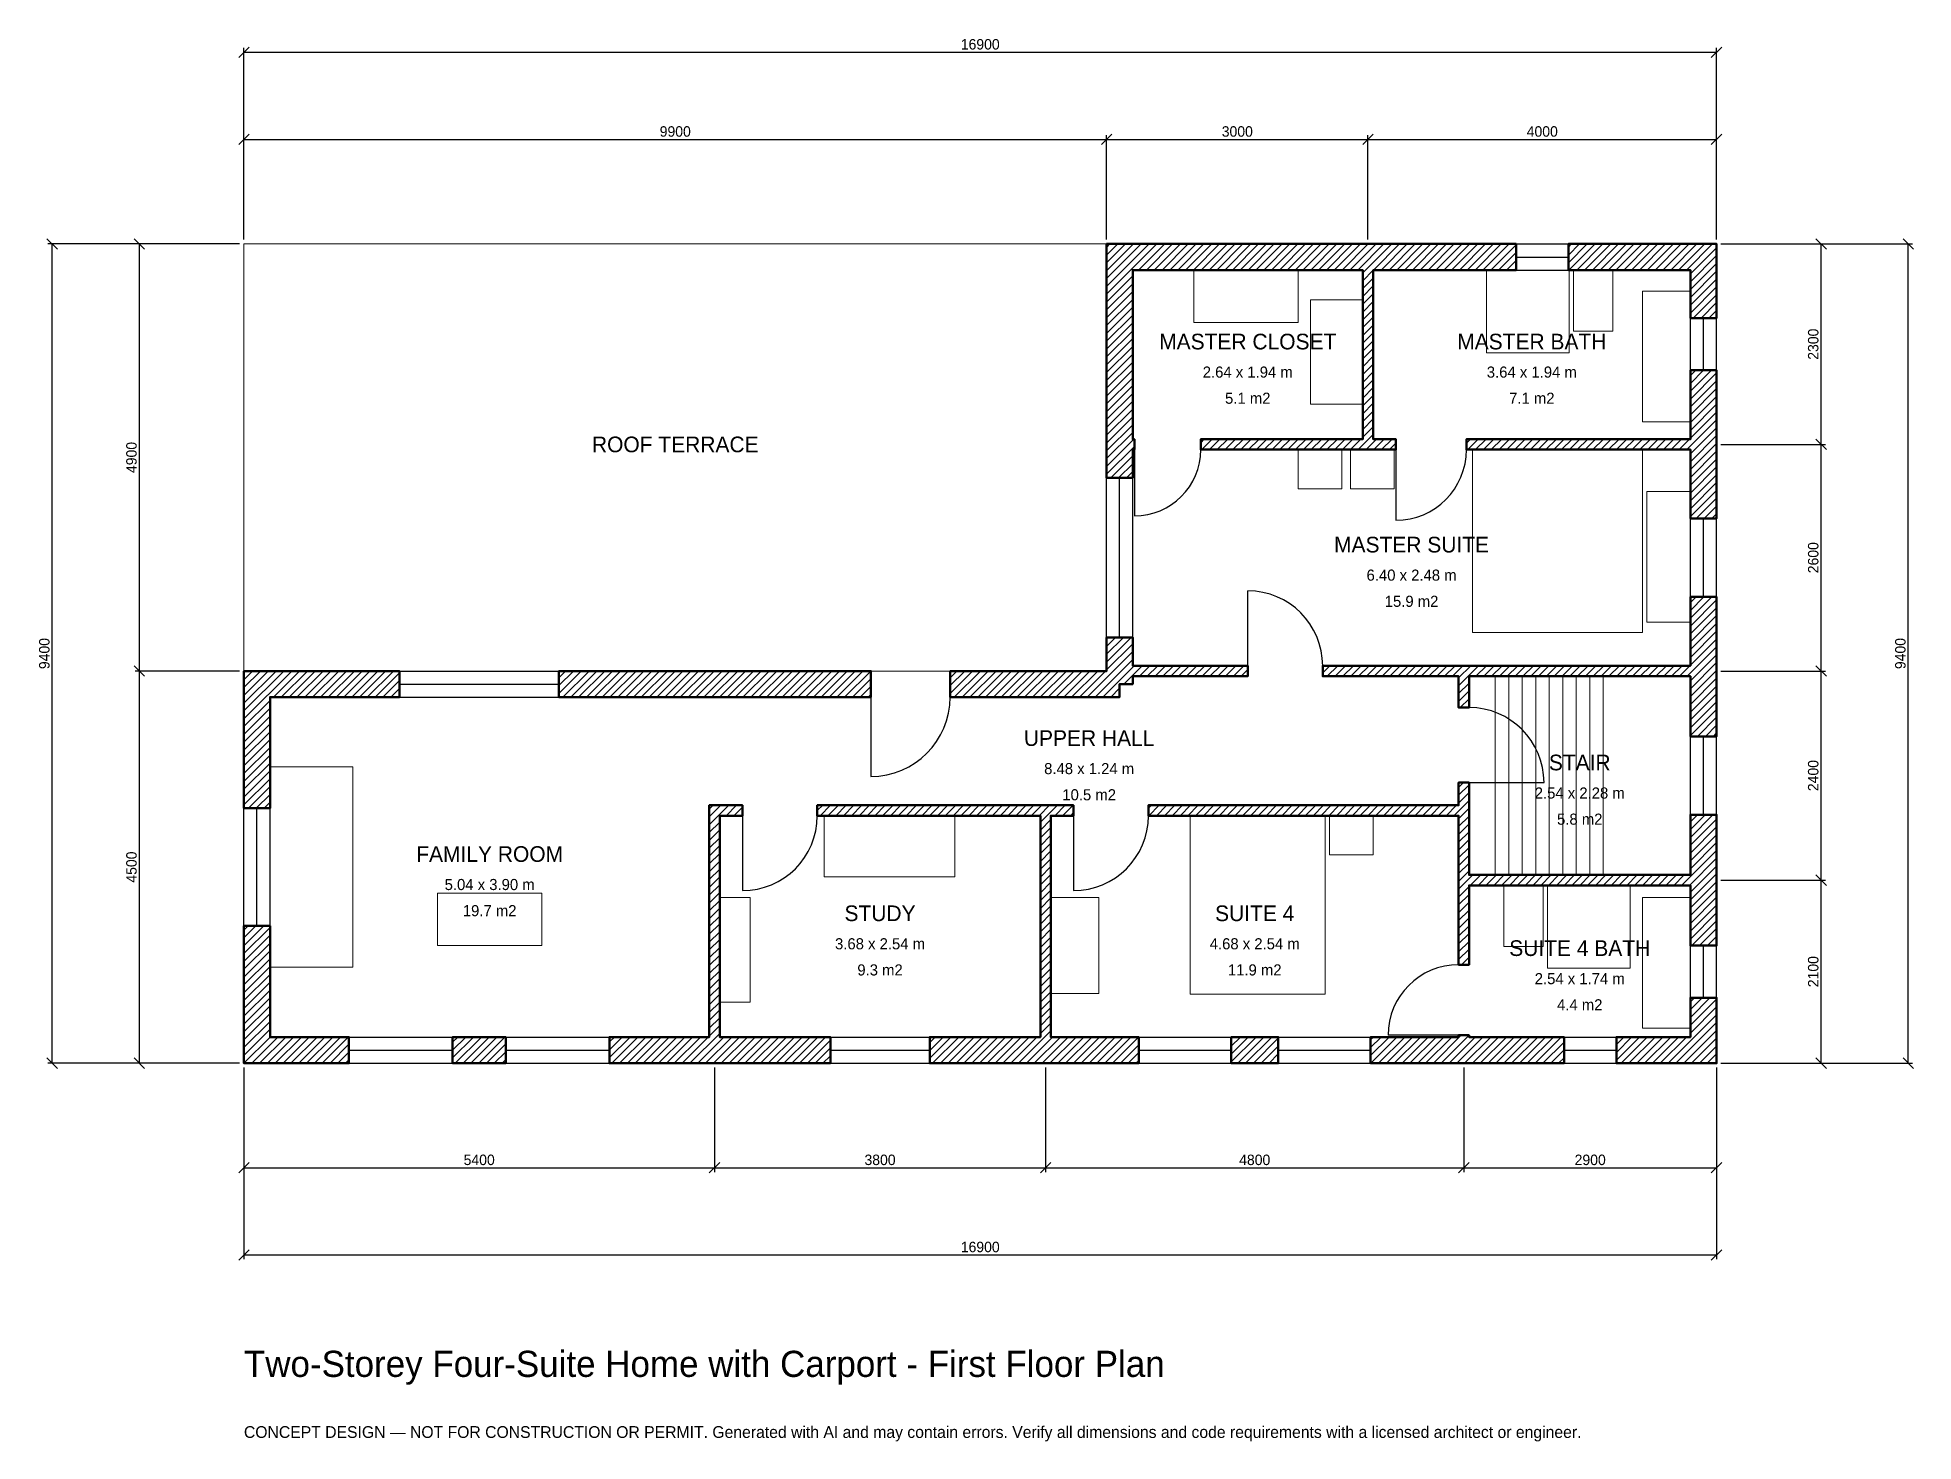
# Model space of a CAD drawing. Header units: millimetres. Extents: x -2369 to 19160, y -4341 to 11769.
import ezdxf
from ezdxf.enums import TextEntityAlignment as Align

# ---------------------------------------------------------------- set-up
doc = ezdxf.new("R2010")
doc.units = ezdxf.units.MM
doc.linetypes.add('DASHED', pattern=[1.524, 1.27, -0.254])
for name, color, linetype, lineweight in [('A-ANNO-DIMS', 1, 'Continuous', 13), ('A-ANNO-TEXT', 7, 'Continuous', 18), ('A-AREA-IDEN', 7, 'Continuous', 18), ('A-DOOR', 2, 'Continuous', 25), ('A-FLOR-FIXT', 9, 'Continuous', 13), ('A-FLOR-STRS', 3, 'Continuous', 18), ('A-FURN', 9, 'Continuous', 13), ('A-GLAZ', 4, 'Continuous', 25), ('A-SITE-PAVE', 8, 'Continuous', 13), ('A-WALL', 7, 'Continuous', 50), ('A-WALL-PATT', 8, 'Continuous', 13)]:
    doc.layers.add(name, color=color, linetype=linetype, lineweight=lineweight)
doc.dimstyles.new('PLAN', dxfattribs={"dimtxt": 120, "dimasz": 80, "dimexe": 50, "dimexo": 50, "dimgap": 30, "dimtad": 1, "dimdec": 0, "dimtsz": 60, "dimcen": 2.5, "dimclrd": 1, "dimclre": 1, "dimazin": 3, "dimtfac": 1, "dimtmove": 0, "dimatfit": 3})

msp = doc.modelspace()

# ---------------------------------------------------------------- hatches: boundary and pattern name
at = {"layer": 'A-WALL-PATT'}
h = msp.add_hatch(dxfattribs=at)
h.set_pattern_fill('ANSI31', color=8, scale=20)
h.paths.add_polyline_path([(13940, -0.001), (13940, 0), (13850, 0), (12930, 0), (12930, 300), (13850, 300), (13940, 300), (13940, 320), (14060, 320), (14060, 300), (14150, 300), (15150, 300), (15150, 0), (14150, 0), (14060, 0), (14060, -0.001), (13940, -0.001)])
h.paths.add_polyline_path([(11330, 0), (11330, 300), (11870, 300), (11870, 0), (11330, 0)])
h.paths.add_polyline_path([(9350, 0), (9260, 0), (9260, -0.001), (9140, -0.001), (9140, 0), (9050, 0), (7870, 0), (7870, 300), (9050, 300), (9140, 300), (9140, 2840), (6580, 2840), (6580, 2960), (9140, 2960), (9260, 2960), (9520, 2960), (9520, 2840), (9260, 2840), (9260, 300), (9350, 300), (10270, 300), (10270, 0), (9350, 0)])
h.paths.add_polyline_path([(5550, 0), (5460, 0), (5460, -0.001), (5340, -0.001), (5340, 0), (5250, 0), (4195, 0), (4195, 300), (5250, 300), (5340, 300), (5340, 2840), (5340, 2960), (5460, 2960), (5720, 2960), (5720, 2840), (5460, 2840), (5460, 300), (5550, 300), (6730, 300), (6730, 0), (5550, 0)])
h.paths.add_polyline_path([(2395, 0), (2395, 300), (3005, 300), (3005, 0), (2395, 0)])
h.paths.add_polyline_path([(300, 0), (300, -0.001), (0, -0.001), (0, 0), (-0.001, 0), (-0.001, 300), (0, 300), (0, 1575), (300, 1575), (300, 300), (1205, 300), (1205, 0), (300, 0)])
h.paths.add_polyline_path([(0, 4200), (-0.001, 4200), (-0.001, 4500), (0, 4500), (0, 4500.001), (300, 4500.001), (300, 4500), (1785, 4500), (1785, 4200), (300, 4200), (300, 2925), (0, 2925), (0, 4200)])
h.paths.add_polyline_path([(5250, 4500), (5550, 4500), (7195, 4500), (7195, 4200), (5550, 4200), (5250, 4200), (3615, 4200), (3615, 4500), (5250, 4500)])
h.paths.add_polyline_path([(9840, 4500), (9840, 4500.001), (9899.999, 4500.001), (9899.999, 4560), (9900, 4560), (9900, 4885), (10200, 4885), (10200, 4560), (11520, 4560), (11520, 4440), (10200, 4440), (10200, 4350), (10050, 4350), (10050, 4200), (8105, 4200), (8105, 4500), (9840, 4500)])
h.paths.add_polyline_path([(9900, 6950), (9900, 7040), (9899.999, 7040), (9899.999, 7160), (9900, 7160), (9900, 7250), (9900, 9100), (9899.999, 9100), (9899.999, 9400), (9900, 9400), (9900, 9400.001), (10200, 9400.001), (10200, 9400), (12750, 9400), (12840, 9400), (12840, 9400.001), (12960, 9400.001), (12960, 9400), (13050, 9400), (14600, 9400), (14600, 9100), (13050, 9100), (12960, 9100), (12960, 7160), (13220, 7160), (13220, 7040), (12960, 7040), (12840, 7040), (10980, 7040), (10980, 7160), (12840, 7160), (12840, 9100), (12750, 9100), (10200, 9100), (10200, 7250), (10200, 7160), (10220, 7160), (10220, 7040), (10200, 7040), (10200, 6950), (10200, 6715), (9900, 6715), (9900, 6950)])
h.paths.add_polyline_path([(16600, 9400), (16600, 9400.001), (16900, 9400.001), (16900, 9400), (16900.001, 9400), (16900.001, 9100), (16900, 9100), (16900, 8550), (16600, 8550), (16600, 9100), (15200, 9100), (15200, 9400), (16600, 9400)])
h.paths.add_polyline_path([(16900, 7250), (16900, 7160), (16900.001, 7160), (16900.001, 7040), (16900, 7040), (16900, 6950), (16900, 6250), (16600, 6250), (16600, 6950), (16600, 7040), (14030, 7040), (14030, 7160), (16600, 7160), (16600, 7250), (16600, 7950), (16900, 7950), (16900, 7250)])
h.paths.add_polyline_path([(16900, 4650), (16900, 4560), (16900.001, 4560), (16900.001, 4440), (16900, 4440), (16900, 4350), (16900, 3750), (16600, 3750), (16600, 4350), (16600, 4440), (14060, 4440), (14060, 4080), (13940, 4080), (13940, 4440), (12380, 4440), (12380, 4560), (13940, 4560), (14060, 4560), (16600, 4560), (16600, 4650), (16600, 5350), (16900, 5350), (16900, 4650)])
h.paths.add_polyline_path([(16900, 2250), (16900, 2160), (16900.001, 2160), (16900.001, 2040), (16900, 2040), (16900, 1950), (16900, 1350), (16600, 1350), (16600, 1950), (16600, 2040), (14060, 2040), (14060, 1130), (13940, 1130), (13940, 2040), (13940, 2160), (13940, 2840), (10380, 2840), (10380, 2960), (13940, 2960), (13940, 3220), (14060, 3220), (14060, 2960), (14060, 2840), (14060, 2160), (16600, 2160), (16600, 2250), (16600, 2850), (16900, 2850), (16900, 2250)])
h.paths.add_polyline_path([(16900, 300), (16900.001, 300), (16900.001, 0), (16900, 0), (16900, -0.001), (16600, -0.001), (16600, 0), (15750, 0), (15750, 300), (16600, 300), (16600, 750), (16900, 750), (16900, 300)])

# ---------------------------------------------------------------- linework, layer by layer
at = {"layer": 'A-DOOR'}
for p, q in [((10220, 7040), (10220, 6280)), ((13220, 7040), (13220, 6230)), ((11520, 4560), (11520, 5420)), ((7195, 4200), (7195, 3290)), ((14060, 3220), (14920, 3220)), ((5720, 2840), (5720, 1980)), ((9520, 2840), (9520, 1980)), ((13940, 320), (13130, 320))]:
    msp.add_line(p, q, dxfattribs=at)
for centre, radius, start, end in [((10220, 7040), 760, 270, 360), ((13220, 7040), 810, 270, 360), ((11520, 4560), 860, 0, 90), ((7195, 4200), 910, 270, 360), ((14060, 3220), 860, 0, 90), ((5720, 2840), 860, 270, 360), ((9520, 2840), 860, 270, 360), ((13940, 320), 810, 90, 180)]:
    msp.add_arc(centre, radius, start, end, dxfattribs=at)
at = {"layer": 'A-FLOR-FIXT'}
for points in [[(14260, 8150), (15210, 8150), (15210, 9100), (14260, 9100)], [(15260, 8400), (15710, 8400), (15710, 9100), (15260, 9100)], [(16050, 7360), (16600, 7360), (16600, 8860), (16050, 8860)], [(14460, 1340), (14910, 1340), (14910, 2040), (14460, 2040)], [(14960, 1090), (15910, 1090), (15910, 2040), (14960, 2040)], [(16050, 400), (16600, 400), (16600, 1900), (16050, 1900)]]:
    msp.add_lwpolyline(points, close=True, dxfattribs=at)
at = {"layer": 'A-FLOR-STRS'}
for p, q in [((14360, 2160), (14360, 4440)), ((14515, 2160), (14515, 4440)), ((14670, 2160), (14670, 4440)), ((14825, 2160), (14825, 4440)), ((14980, 2160), (14980, 4440)), ((15135, 2160), (15135, 4440)), ((15290, 2160), (15290, 4440)), ((15445, 2160), (15445, 4440)), ((15600, 2160), (15600, 4440))]:
    msp.add_line(p, q, dxfattribs=at)
at = {"layer": 'A-FURN'}
for points in [[(10900, 8500), (12100, 8500), (12100, 9100), (10900, 9100)], [(12240, 7560), (12840, 7560), (12840, 8760), (12240, 8760)], [(12100, 6590), (12600, 6590), (12600, 7040), (12100, 7040)], [(12700, 6590), (13200, 6590), (13200, 7040), (12700, 7040)], [(14100, 4940), (16050, 4940), (16050, 7040), (14100, 7040)], [(16100, 5060), (16600, 5060), (16600, 6560), (16100, 6560)], [(300, 1100), (1250, 1100), (1250, 3400), (300, 3400)], [(6660, 2140), (8160, 2140), (8160, 2840), (6660, 2840)], [(10860, 790), (12410, 790), (12410, 2840), (10860, 2840)], [(12460, 2390), (12960, 2390), (12960, 2840), (12460, 2840)], [(2220, 1350), (3420, 1350), (3420, 1950), (2220, 1950)], [(5460, 700), (5810, 700), (5810, 1900), (5460, 1900)], [(9260, 800), (9810, 800), (9810, 1900), (9260, 1900)]]:
    msp.add_lwpolyline(points, close=True, dxfattribs=at)
at = {"layer": 'A-GLAZ'}
for p, q in [((14600, 9400), (15200, 9400)), ((14600, 9250), (15200, 9250)), ((14600, 9100), (15200, 9100)), ((16600, 7950), (16600, 8550)), ((16750, 7950), (16750, 8550)), ((16900, 7950), (16900, 8550)), ((9900, 4885), (9900, 6715)), ((10050, 4885), (10050, 6715)), ((10200, 4885), (10200, 6715)), ((16600, 5350), (16600, 6250)), ((16750, 5350), (16750, 6250)), ((16900, 5350), (16900, 6250)), ((1785, 4500), (3615, 4500)), ((1785, 4350), (3615, 4350)), ((1785, 4200), (3615, 4200)), ((16600, 2850), (16600, 3750)), ((16750, 2850), (16750, 3750)), ((16900, 2850), (16900, 3750)), ((0, 1575), (0, 2925)), ((150, 1575), (150, 2925)), ((300, 1575), (300, 2925)), ((16600, 750), (16600, 1350)), ((16750, 750), (16750, 1350)), ((16900, 750), (16900, 1350)), ((1205, 300), (2395, 300)), ((3005, 300), (4195, 300)), ((6730, 300), (7870, 300)), ((10270, 300), (11330, 300)), ((11870, 300), (12930, 300)), ((15150, 300), (15750, 300)), ((1205, 150), (2395, 150)), ((1205, 0), (2395, 0)), ((3005, 150), (4195, 150)), ((3005, 0), (4195, 0)), ((6730, 150), (7870, 150)), ((6730, 0), (7870, 0)), ((10270, 150), (11330, 150)), ((10270, 0), (11330, 0)), ((11870, 150), (12930, 150)), ((11870, 0), (12930, 0)), ((15150, 150), (15750, 150)), ((15150, 0), (15750, 0))]:
    msp.add_line(p, q, dxfattribs=at)
at = {"layer": 'A-SITE-PAVE', "linetype": 'DASHED'}
msp.add_lwpolyline([(0, 4500), (9900, 4500), (9900, 9400), (0, 9400)], close=True, dxfattribs=at)
at = {"layer": 'A-WALL'}
for points in [[(9900, 6950), (9900, 7040), (9899.999, 7040), (9899.999, 7160), (9900, 7160), (9900, 7250), (9900, 9100), (9899.999, 9100), (9899.999, 9400), (9900, 9400), (9900, 9400.001), (10200, 9400.001), (10200, 9400), (12750, 9400), (12840, 9400), (12840, 9400.001), (12960, 9400.001), (12960, 9400), (13050, 9400), (14600, 9400), (14600, 9100), (13050, 9100), (12960, 9100), (12960, 7160), (13220, 7160), (13220, 7040), (12960, 7040), (12840, 7040), (10980, 7040), (10980, 7160), (12840, 7160), (12840, 9100), (12750, 9100), (10200, 9100), (10200, 7250), (10200, 7160), (10220, 7160), (10220, 7040), (10200, 7040), (10200, 6950), (10200, 6715), (9900, 6715), (9900, 6950)], [(16600, 9400), (16600, 9400.001), (16900, 9400.001), (16900, 9400), (16900.001, 9400), (16900.001, 9100), (16900, 9100), (16900, 8550), (16600, 8550), (16600, 9100), (15200, 9100), (15200, 9400), (16600, 9400)], [(16900, 7250), (16900, 7160), (16900.001, 7160), (16900.001, 7040), (16900, 7040), (16900, 6950), (16900, 6250), (16600, 6250), (16600, 6950), (16600, 7040), (14030, 7040), (14030, 7160), (16600, 7160), (16600, 7250), (16600, 7950), (16900, 7950), (16900, 7250)], [(16900, 4650), (16900, 4560), (16900.001, 4560), (16900.001, 4440), (16900, 4440), (16900, 4350), (16900, 3750), (16600, 3750), (16600, 4350), (16600, 4440), (14060, 4440), (14060, 4080), (13940, 4080), (13940, 4440), (12380, 4440), (12380, 4560), (13940, 4560), (14060, 4560), (16600, 4560), (16600, 4650), (16600, 5350), (16900, 5350), (16900, 4650)], [(9840, 4500), (9840, 4500.001), (9899.999, 4500.001), (9899.999, 4560), (9900, 4560), (9900, 4885), (10200, 4885), (10200, 4560), (11520, 4560), (11520, 4440), (10200, 4440), (10200, 4350), (10050, 4350), (10050, 4200), (8105, 4200), (8105, 4500), (9840, 4500)], [(0, 4200), (-0.001, 4200), (-0.001, 4500), (0, 4500), (0, 4500.001), (300, 4500.001), (300, 4500), (1785, 4500), (1785, 4200), (300, 4200), (300, 2925), (0, 2925), (0, 4200)], [(5250, 4500), (5550, 4500), (7195, 4500), (7195, 4200), (5550, 4200), (5250, 4200), (3615, 4200), (3615, 4500), (5250, 4500)], [(16900, 2250), (16900, 2160), (16900.001, 2160), (16900.001, 2040), (16900, 2040), (16900, 1950), (16900, 1350), (16600, 1350), (16600, 1950), (16600, 2040), (14060, 2040), (14060, 1130), (13940, 1130), (13940, 2040), (13940, 2160), (13940, 2840), (10380, 2840), (10380, 2960), (13940, 2960), (13940, 3220), (14060, 3220), (14060, 2960), (14060, 2840), (14060, 2160), (16600, 2160), (16600, 2250), (16600, 2850), (16900, 2850), (16900, 2250)], [(5550, 0), (5460, 0), (5460, -0.001), (5340, -0.001), (5340, 0), (5250, 0), (4195, 0), (4195, 300), (5250, 300), (5340, 300), (5340, 2840), (5340, 2960), (5460, 2960), (5720, 2960), (5720, 2840), (5460, 2840), (5460, 300), (5550, 300), (6730, 300), (6730, 0), (5550, 0)], [(9350, 0), (9260, 0), (9260, -0.001), (9140, -0.001), (9140, 0), (9050, 0), (7870, 0), (7870, 300), (9050, 300), (9140, 300), (9140, 2840), (6580, 2840), (6580, 2960), (9140, 2960), (9260, 2960), (9520, 2960), (9520, 2840), (9260, 2840), (9260, 300), (9350, 300), (10270, 300), (10270, 0), (9350, 0)], [(300, 0), (300, -0.001), (0, -0.001), (0, 0), (-0.001, 0), (-0.001, 300), (0, 300), (0, 1575), (300, 1575), (300, 300), (1205, 300), (1205, 0), (300, 0)], [(16900, 300), (16900.001, 300), (16900.001, 0), (16900, 0), (16900, -0.001), (16600, -0.001), (16600, 0), (15750, 0), (15750, 300), (16600, 300), (16600, 750), (16900, 750), (16900, 300)], [(2395, 0), (2395, 300), (3005, 300), (3005, 0), (2395, 0)], [(11330, 0), (11330, 300), (11870, 300), (11870, 0), (11330, 0)], [(13940, -0.001), (13940, 0), (13850, 0), (12930, 0), (12930, 300), (13850, 300), (13940, 300), (13940, 320), (14060, 320), (14060, 300), (14150, 300), (15150, 300), (15150, 0), (14150, 0), (14060, 0), (14060, -0.001), (13940, -0.001)]]:
    msp.add_lwpolyline(points, close=True, dxfattribs=at)

# ---------------------------------------------------------------- texts
at = {"layer": 'A-ANNO-TEXT'}
for s, height, p in [('Two-Storey Four-Suite Home with Carport - First Floor Plan', 300, (0, -3600)), ('CONCEPT DESIGN — NOT FOR CONSTRUCTION OR PERMIT. Generated with AI and may contain errors. Verify all dimensions and code requirements with a licensed architect or engineer.', 135, (0, -4300))]:
    msp.add_text(s, height=height, dxfattribs=at).set_placement(p)
at = {"layer": 'A-AREA-IDEN'}
for s, height, p in [('MASTER CLOSET', 180, (11520, 8280)), ('MASTER BATH', 180, (14780, 8280)), ('2.64 x 1.94 m', 127.5, (11520, 7930)), ('3.64 x 1.94 m', 127.5, (14780, 7930)), ('5.1 m2', 127.5, (11520, 7630)), ('7.1 m2', 127.5, (14780, 7630)), ('ROOF TERRACE', 180, (4950, 7100)), ('MASTER SUITE', 180, (13400, 5950)), ('6.40 x 2.48 m', 127.5, (13400, 5600)), ('15.9 m2', 127.5, (13400, 5300)), ('UPPER HALL', 180, (9700, 3730)), ('8.48 x 1.24 m', 127.5, (9700, 3380)), ('STAIR', 180, (15330, 3450)), ('10.5 m2', 127.5, (9700, 3080)), ('2.54 x 2.28 m', 127.5, (15330, 3100)), ('5.8 m2', 127.5, (15330, 2800)), ('FAMILY ROOM', 180, (2820, 2400)), ('5.04 x 3.90 m', 127.5, (2820, 2050)), ('19.7 m2', 127.5, (2820, 1750)), ('STUDY', 180, (7300, 1720)), ('SUITE 4', 180, (11600, 1720)), ('3.68 x 2.54 m', 127.5, (7300, 1370)), ('4.68 x 2.54 m', 127.5, (11600, 1370)), ('SUITE 4 BATH', 180, (15330, 1320)), ('9.3 m2', 127.5, (7300, 1070)), ('11.9 m2', 127.5, (11600, 1070)), ('2.54 x 1.74 m', 127.5, (15330, 970)), ('4.4 m2', 127.5, (15330, 670))]:
    msp.add_text(s, height=height, dxfattribs=at).set_placement(p, align=Align.MIDDLE_CENTER)

# ---------------------------------------------------------------- dimensions: what is measured, and where the dimension line sits
at = {"layer": 'A-ANNO-DIMS'}
for base, p1, p2, text in [((0, 11600), (0, 9400), (16900, 9400), '16900'), ((0, 10600), (0, 9400), (9900, 9400), '9900'), ((9900, 10600), (9900, 9400), (12900, 9400), '3000'), ((12900, 10600), (12900, 9400), (16900, 9400), '4000'), ((0, -1200), (0, 0), (5400, 0), '5400'), ((0, -2200), (0, 0), (16900, 0), '16900'), ((5400, -1200), (5400, 0), (9200, 0), '3800'), ((9200, -1200), (9200, 0), (14000, 0), '4800'), ((14000, -1200), (14000, 0), (16900, 0), '2900')]:
    msp.add_linear_dim(base=base, p1=p1, p2=p2, text=text, dimstyle='PLAN', dxfattribs=at).render()
for base, p1, p2, text in [((-2200, 0), (0, 0), (0, 9400), '9400'), ((-1200, 4500), (0, 4500), (0, 9400), '4900'), ((18100, 7100), (16900, 7100), (16900, 9400), '2300'), ((19100, 0), (16900, 0), (16900, 9400), '9400'), ((18100, 4500), (16900, 4500), (16900, 7100), '2600'), ((-1200, 0), (0, 0), (0, 4500), '4500'), ((18100, 2100), (16900, 2100), (16900, 4500), '2400'), ((18100, 0), (16900, 0), (16900, 2100), '2100')]:
    msp.add_linear_dim(base=base, p1=p1, p2=p2, angle=90, text=text, dimstyle='PLAN', dxfattribs=at).render()

doc.saveas('drawing.dxf')
